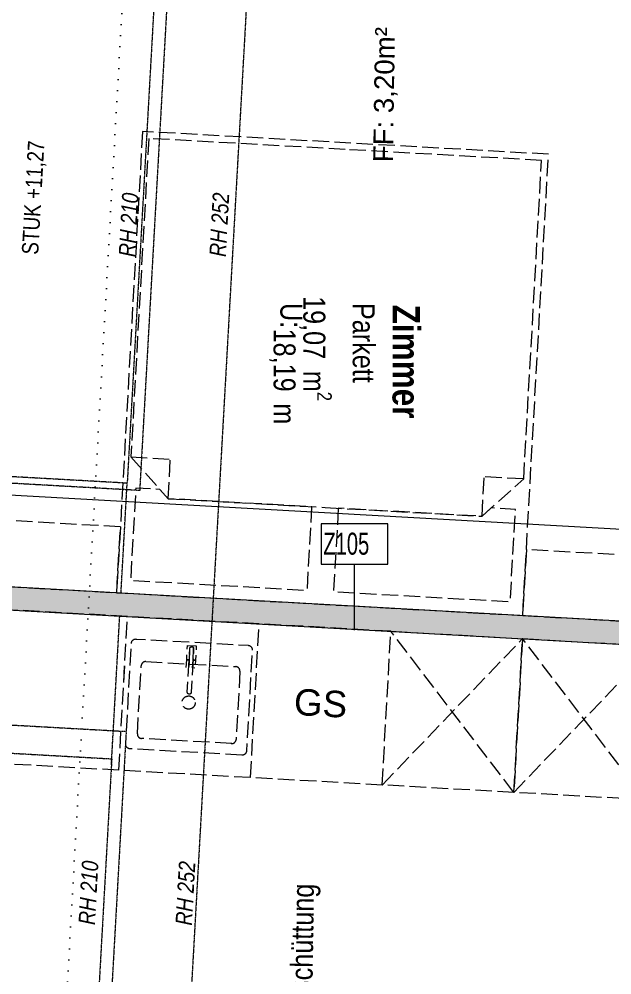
# Model space of a CAD drawing. Header units: metres. Extents: x -19025 to 34897, y -14024 to 26069.
# Drawn here: x -8890 to -6193, y 18165 to 22509 of the extents above; entities that cross this region are included whole.
import ezdxf
from ezdxf.enums import TextEntityAlignment as Align

# ---------------------------------------------------------------- set-up
doc = ezdxf.new("R2010")
doc.units = ezdxf.units.M
doc.header["$MEASUREMENT"] = 0
for name, pattern in [('Punktlinie weit', [0.05, 0, -0.05]), ('Strichlinie eng', [0.1, 0.075, -0.025]), ('Strichlinie mittel', [0.15, 0.1, -0.05])]:
    doc.linetypes.add(name, pattern=pattern)
for name, color, linetype in [('11__100 Achsraster', 7, 'Continuous'), ('130 Wand Innen', 7, 'Continuous'), ('310 Dachkonstruktion massiv', 7, 'Continuous'), ('510 Moeblierung', 7, 'Continuous'), ('530 Küche', 7, 'Continuous'), ('810 Raumstempel', 7, 'Continuous'), ('930 Beschriftung Allgemein', 7, 'Continuous'), ('936 Beschriftung Aufbauten', 7, 'Continuous'), ('936 Beschriftung PP', 7, 'Continuous'), ('938 Beschriftung Statik', 7, 'Continuous')]:
    doc.layers.add(name, color=color, linetype=linetype)
doc.styles.add('ERSTELLTER_STIL_1', font='ARIALN.TTF')
doc.styles.add('ERSTELLTER_STIL_2', font='ARIALNB.TTF')
doc.styles.add('ERSTELLTER_STIL_3', font='arial.ttf')
doc.styles.add('ERSTELLTER_STIL_4', font='arialbd.ttf')
doc.styles.add('ERSTELLTER_STIL_6', font='ARIALNI.TTF')
doc.styles.add('ERSTELLTER_STIL_7', font='ARIALN.TTF', dxfattribs={"width": 0.8})
doc.linetypes.add('Grenze Bezirk', pattern='A,0,[2,22HAUS116_412 STG1 _ 2.DG_IndexB_2026-08-161.Shx,S=0.001587,R=0,X=0,Y=0],-0.25,0', length=0.25)
pattern_1 = [(221.79148, (0, 0), (-0.03332108, 0.03727875), [0.05, 0]), (311.79148, (0, 0), (0.03727875, 0.03332108), [0.05, 0])]

# ---------------------------------------------------------------- blocks, each defined once
blk = doc.blocks.new('Zimmer_030_22_1', base_point=(-7.9003, 26.1925))
at = {"layer": '810 Raumstempel', "color": 7, "lineweight": 13, "char_height": 0.1, "attachment_point": 1, "rotation": 270, "style": 'ERSTELLTER_STIL_1'}
for s, insert in [('\\A1;{\\pql;\\pt0,0.05;\\fArial Narrow|b0|i0|c0|p0;\\W1.000000;19,07\\fArial Narrow|b0|i0|c0|p0;\\W1.000000;\\A1{\\H.66x;\\S^  ;}\\fArial Narrow|b0|i0|c0|p0;\\W1.000000; m\\fArial Narrow|b0|i0|c0|p0;\\W1.000000;\\A1{\\H.66x;\\S2^  ;}}', (-9.2193, 25.553)), ('\\A1;{\\pql;\\pt0,0.05;\\fArial Narrow|b0|i0|c0|p0;\\W1.000000;18,19\\fArial Narrow|b0|i0|c0|p0;\\W1.000000;\\A1{\\H.66x;\\S^  ;}\\fArial Narrow|b0|i0|c0|p0;\\W1.000000; m\\fArial Narrow|b0|i0|c0|p0;\\W1.000000;\\A1{\\H.66x;\\S^  ;}}', (-9.384, 25.4051))]:
    blk.add_mtext(s, dxfattribs=dict(at, insert=insert))
at = {"layer": '810 Raumstempel', "color": 7, "lineweight": 13}
for tag, height, style, p in [('perimeterCode', 0.1, 'ERSTELLTER_STIL_1', (-9.3532, 25.5217)), ('DUMMY_892', 0.1, 'ERSTELLTER_STIL_1', (-9.1885, 25.553)), ('stFloorCovering', 0.1, 'ERSTELLTER_STIL_1', (-9.0237, 25.5217)), ('DUMMY_891', 0.1, 'ERSTELLTER_STIL_1', (-9.0237, 25.553)), ('ROOM_NAME', 0.125, 'ERSTELLTER_STIL_2', (-8.8179, 25.5139)), ('DUMMY_890', 0.125, 'ERSTELLTER_STIL_2', (-8.8179, 25.0303))]:
    blk.add_attdef(tag, text='', height=height, rotation=270, dxfattribs=dict(at, style=style)).set_placement(p, align=Align.TOP_LEFT)
blk = doc.blocks.new('Doppelbett 06 27[19]_1', base_point=(-9.2743, 24.1528))
at = {"layer": '510 Moeblierung', "color": 253, "linetype": 'Strichlinie eng', "lineweight": 9, "true_color": 0x9f9f9f}
for p, q in [((-10.0803, 26.3013), (-10.1978, 24.2046)), ((-8.2332, 26.1977), (-10.0803, 26.3013)), ((-10.052, 26.2696), (-10.1332, 24.8219)), ((-9.1584, 26.2195), (-10.052, 26.2696)), ((-8.2648, 26.1695), (-9.1584, 26.2195)), ((-8.3507, 24.101), (-8.2332, 26.1977)), ((-8.346, 24.7217), (-8.2648, 26.1695)), ((-10.1332, 24.8219), (-9.9635, 24.6321)), ((-10.1332, 24.8219), (-9.9534, 24.8118)), ((-9.9635, 24.6321), (-9.9534, 24.8118)), ((-8.5357, 24.5521), (-8.5257, 24.7318)), ((-8.5357, 24.5521), (-8.346, 24.7217)), ((-8.346, 24.7217), (-8.5257, 24.7318)), ((-9.9635, 24.6321), (-9.2496, 24.5921)), ((-9.2496, 24.5921), (-8.5357, 24.5521)), ((-10.6802, 24.5321), (-10.697, 24.2325)), ((-10.181, 24.5041), (-10.6802, 24.5321)), ((-10.1978, 24.2046), (-10.181, 24.5041)), ((-8.3339, 24.4005), (-8.3507, 24.101)), ((-7.8347, 24.3726), (-8.3339, 24.4005)), ((-7.8515, 24.073), (-7.8347, 24.3726)), ((-10.697, 24.2325), (-10.1978, 24.2046)), ((-10.1978, 24.2046), (-8.3507, 24.101)), ((-8.3507, 24.101), (-7.8515, 24.073))]:
    blk.add_line(p, q, dxfattribs=at)
at = {"layer": '510 Moeblierung', "color": 253, "linetype": 'Strichlinie eng', "lineweight": 9, "true_color": 0x9f9f9f, "flags": 128}
for points in [[(-9.9635, 24.6321), (-10.0012, 24.6743), (-10.111, 24.6805), (-10.1345, 24.2611), (-9.3308, 24.2161), (-9.3095, 24.5955)], [(-9.1897, 24.5887), (-9.211, 24.2093), (-8.4073, 24.1643), (-8.3837, 24.5836), (-8.4936, 24.5898), (-8.5357, 24.5521)]]:
    blk.add_lwpolyline(points, close=True, dxfattribs=at)
blk = doc.blocks.new('Einbau Geschirrspüler 02 27[20]_1', base_point=(-8.9898, 23.3306))
at = {"layer": '530 Küche', "color": 8, "linetype": 'Strichlinie eng', "lineweight": 5}
for p, q in [((-9.5889, 23.3642), (-9.5497, 24.0631)), ((-8.9506, 24.0295), (-9.5497, 24.0631)), ((-8.9898, 23.3306), (-8.9506, 24.0295)), ((-8.9898, 23.3306), (-9.5889, 23.3642))]:
    blk.add_line(p, q, dxfattribs=at)
at = {"layer": '530 Küche', "color": 7, "lineweight": 13, "style": 'ERSTELLTER_STIL_3'}
blk.add_attdef('txt', text='', height=0.12, rotation=356.7913, dxfattribs=at).set_placement((-9.2698, 23.7027), align=Align.MIDDLE_CENTER)
blk = doc.blocks.new('Unterschrank Einzeltür 24[21]_1', base_point=(-9.5889, 23.3642))
at = {"layer": '530 Küche', "color": 8, "linetype": 'Strichlinie eng', "lineweight": 5}
for p, q in [((-10.1879, 23.3978), (-10.1488, 24.0967)), ((-9.5497, 24.0631), (-10.1488, 24.0967)), ((-9.5889, 23.3642), (-9.5497, 24.0631)), ((-10.1036, 23.5633), (-10.0862, 23.8728)), ((-10.0651, 23.8917), (-9.6558, 23.8687)), ((-9.6369, 23.8476), (-9.6543, 23.5381)), ((-9.6753, 23.5193), (-10.0847, 23.5422)), ((-9.5889, 23.3642), (-10.1879, 23.3978))]:
    blk.add_line(p, q, dxfattribs=at)
at = {"layer": '530 Küche', "color": 8, "linetype": 'Strichlinie eng', "lineweight": 5, "flags": 128}
for points in [[(-9.6282, 23.4665), (-10.1374, 23.4951, -0.414214), (-10.1563, 23.5162), (-10.1305, 23.9754, -0.414214), (-10.1094, 23.9943), (-9.6002, 23.9657, -0.414214), (-9.5814, 23.9447), (-9.6071, 23.4854, -0.414214)], [(-9.8394, 23.898), (-9.8504, 23.8986), (-9.8475, 23.9496, 1), (-9.8655, 23.9506), (-9.8684, 23.8997), (-9.8793, 23.9003), (-9.8757, 23.9652), (-9.8358, 23.9629)], [(-9.8586, 23.752, -1), (-9.8766, 23.753), (-9.8655, 23.9506, -1), (-9.8475, 23.9496)]]:
    blk.add_lwpolyline(points, format="xyb", close=True, dxfattribs=at)
for points in [[(-9.881, 23.8643), (-9.8791, 23.8993), (-9.8684, 23.8987), (-9.8704, 23.8637)], [(-9.8417, 23.8621), (-9.8524, 23.8627), (-9.8504, 23.8976), (-9.8398, 23.897)]]:
    blk.add_lwpolyline(points, close=True, dxfattribs=at)
at = {"layer": '530 Küche', "color": 8, "linetype": 'Strichlinie eng', "lineweight": 5}
blk.add_circle((-9.8702, 23.7055), 0.03, dxfattribs=at)
for centre, start, end in [((-10.0662, 23.8717), 86.7913, 176.7913), ((-9.6569, 23.8487), 356.7913, 86.7913), ((-10.0836, 23.5622), 176.7913, 266.7913), ((-9.6742, 23.5392), 266.7913, 356.7913)]:
    blk.add_arc(centre, 0.02, start, end, dxfattribs=at)
blk.add_point((-9.6753, 23.5193), dxfattribs=at)
blk = doc.blocks.new('Einbau Geschirrspüler 02 27[22]_1', base_point=(-10.1879, 23.3978))
at = {"layer": '530 Küche', "color": 8, "linetype": 'Strichlinie eng', "lineweight": 5}
for p, q in [((-10.787, 23.4313), (-10.7478, 24.1302)), ((-10.1488, 24.0967), (-10.7478, 24.1302)), ((-10.1879, 23.3978), (-10.1488, 24.0967)), ((-10.1879, 23.3978), (-10.787, 23.4313))]:
    blk.add_line(p, q, dxfattribs=at)
blk = doc.blocks.new('Wand_69_1', base_point=(-12.1751, 24.3154))
at = {"layer": '130 Wand Innen', "linetype": 'Continuous', "lineweight": 13, "true_color": 0xa7a7a7}
h = blk.add_hatch(dxfattribs=at)
h.set_pattern_fill('GIPSKARTONWAND_0001', color=253, style=0, pattern_type=2)
h.set_pattern_definition(pattern_1)
h.paths.add_polyline_path([(-12.1285, 24.2076), (-12.1226, 24.3125), (-12.1875, 24.3161), (-12.1934, 24.2113)])
h = blk.add_hatch(dxfattribs=at)
h.set_pattern_fill('GIPSKARTONWAND_0001', color=253, style=0, pattern_type=2)
h.set_pattern_definition(pattern_1)
h.paths.add_polyline_path([(-7.8515, 24.073), (-12.1751, 24.3154), (-12.1809, 24.2106), (-7.8574, 23.9682)])
h = blk.add_hatch(dxfattribs=at)
h.set_pattern_fill('GIPSKARTONWAND_0001', color=253, style=0, pattern_type=2)
h.set_pattern_definition(pattern_1)
h.paths.add_polyline_path([(-7.8515, 24.073), (-7.8574, 23.9682), (-7.7525, 23.9623)])
h = blk.add_hatch(dxfattribs=at)
h.set_pattern_fill('GIPSKARTONWAND_0001', color=253, style=0, pattern_type=2)
h.set_pattern_definition(pattern_1)
h.paths.add_polyline_path([(-7.8515, 24.073), (-7.7525, 23.9623), (-7.7467, 24.0672)])
at = {"layer": '130 Wand Innen', "color": 7, "linetype": 'Continuous', "lineweight": 13}
for p, q in [((-12.1875, 24.3161), (-12.1934, 24.2113)), ((-12.1226, 24.3125), (-12.1875, 24.3161)), ((-12.1934, 24.2113), (-12.1285, 24.2076))]:
    blk.add_line(p, q, dxfattribs=at)
at = {"layer": '130 Wand Innen', "color": 7, "linetype": 'Continuous', "lineweight": 13, "flags": 128}
for points in [[(-12.1751, 24.3154), (-12.1809, 24.2106)], [(-7.8515, 24.073), (-12.1751, 24.3154)], [(-12.1809, 24.2106), (-7.7525, 23.9623)], [(-7.7525, 23.9623), (-7.7467, 24.0672)]]:
    blk.add_lwpolyline(points, dxfattribs=at)
blk = doc.blocks.new('Dachfläche_56_1', base_point=(-12.8522, 28.0874))
at = {"layer": '310 Dachkonstruktion massiv', "color": 255, "linetype": 'Punktlinie weit', "lineweight": 13, "flags": 128}
blk.add_lwpolyline([(-11.5008, 21.5167), (-10.4761, 21.4593), (-10.1116, 27.9621), (-11.1368, 28.009)], dxfattribs=at)
blk = doc.blocks.new('Standard-Rastermarker_22')
at = {"layer": '11__100 Achsraster', "color": 8, "linetype": 'Grenze Bezirk', "lineweight": 5}
blk.add_line((1, 0), (23.3953, 0), dxfattribs=at)
at = {"layer": '11__100 Achsraster', "color": 8, "lineweight": 5, "style": 'ERSTELLTER_STIL_4'}
blk.add_attdef('AC_MarkerText_1', text='', height=0.2, rotation=273.2085, dxfattribs=at).set_placement((-0.1045, -0.0376), align=Align.TOP_CENTER)
blk = doc.blocks.new('Küche-Hochschrank[147]_1', base_point=(-7.7917, 23.2634))
at = {"layer": '530 Küche', "color": 8, "linetype": 'Strichlinie eng', "lineweight": 5}
for p, q in [((-7.7917, 23.2634), (-8.3516, 23.9959)), ((-8.3908, 23.297), (-7.7525, 23.9623))]:
    blk.add_line(p, q, dxfattribs=at)
at = {"layer": '530 Küche', "color": 8, "linetype": 'Strichlinie eng', "lineweight": 5, "flags": 128}
blk.add_lwpolyline([(-7.7917, 23.2634), (-8.3908, 23.297), (-8.3516, 23.9959), (-7.7525, 23.9623)], close=True, dxfattribs=at)
blk = doc.blocks.new('Küche-Hochschrank[149]_1', base_point=(-8.3908, 23.297))
at = {"layer": '530 Küche', "color": 8, "linetype": 'Strichlinie eng', "lineweight": 5}
for p, q in [((-8.3908, 23.297), (-8.9506, 24.0295)), ((-8.9898, 23.3306), (-8.3516, 23.9959))]:
    blk.add_line(p, q, dxfattribs=at)
at = {"layer": '530 Küche', "color": 8, "linetype": 'Strichlinie eng', "lineweight": 5, "flags": 128}
blk.add_lwpolyline([(-8.3908, 23.297), (-8.9898, 23.3306), (-8.9506, 24.0295), (-8.3516, 23.9959)], close=True, dxfattribs=at)
blk = doc.blocks.new('Etikett_47_1', base_point=(-9.1155, 24.0337))
at = {"layer": '936 Beschriftung Aufbauten', "color": 7, "linetype": 'Continuous', "lineweight": 13}
blk.add_line((-9.1155, 24.0337), (-9.1155, 24.3337), dxfattribs=at)
at = {"layer": '936 Beschriftung Aufbauten', "color": 7, "linetype": 'Continuous', "lineweight": 13, "flags": 128}
blk.add_lwpolyline([(-8.9634, 24.3337), (-8.9634, 24.5184), (-9.2676, 24.5184), (-9.2676, 24.3337)], close=True, dxfattribs=at)
at = {"layer": '936 Beschriftung Aufbauten', "color": 7, "lineweight": 13, "insert": (-9.2576, 24.4775), "char_height": 0.1, "attachment_point": 1, "rotation": 359.9998, "style": 'ERSTELLTER_STIL_7'}
blk.add_mtext('\\A1;{\\pqj;\\pt0,1;\\fArial Narrow|b0|i0|c0|p0;\\W0.800000;Z105 \\fArial Narrow|b0|i0|c0|p0;\\W0.800000;\\A1{\\H.66x;\\S^  ;}\\fArial Narrow|b0|i0|c0|p0;\\W0.800000;\\fArial Narrow|b0|i0|c0|p0;\\W0.800000;\\A1{\\H.66x;\\S^  ;}\\fArial Narrow|b0|i0|c0|p0;\\W0.800000;\\fArial Narrow|b0|i0|c0|p0;\\W0.800000;\\fArial Narrow|b0|i0|c0|p0;\\W0.800000;\\fArial Narrow|b0|i0|c0|p0;\\W0.800000;\\fArial Narrow|b0|i0|c0|p0;\\W0.800000;\\fArial Narrow|b0|i0|c0|p0;\\W0.800000;\\fArial Narrow|b0|i0|c0|p0;\\W0.800000;\\fArial Narrow|b0|i0|c0|p0;\\W0.800000;\\fArial Narrow|b0|i0|c0|p0;\\W0.800000;\\fArial Narrow|b0|i0|c0|p0;\\W0.800000;\\fArial Narrow|b0|i0|c0|p0;\\W0.800000;\\fArial Narrow|b0|i0|c0|p0;\\W0.800000;\\fArial Narrow|b0|i0|c0|p0;\\W0.800000;\\fArial Narrow|b0|i0|c0|p0;\\W0.800000;\\fArial Narrow|b0|i0|c0|p0;\\W0.800000;\\fArial Narrow|b0|i0|c0|p0;\\W0.800000;\\fArial Narrow|b0|i0|c0|p0;\\W0.800000;\\fArial Narrow|b0|i0|c0|p0;\\W0.800000;\\fArial Narrow|b0|i0|c0|p0;\\W0.800000;\\fArial Narrow|b0|i0|c0|p0;\\W0.800000;\\fArial Narrow|b0|i0|c0|p0;\\W0.800000;\\fArial Narrow|b0|i0|c0|p0;\\W0.800000;\\fArial Narrow|b0|i0|c0|p0;\\W0.800000;\\fArial Narrow|b0|i0|c0|p0;\\W0.800000;\\fArial Narrow|b0|i0|c0|p0;\\W0.800000;\\fArial Narrow|b0|i0|c0|p0;\\W0.800000;\\fArial Narrow|b0|i0|c0|p0;\\W0.800000;\\fArial Narrow|b0|i0|c0|p0;\\W0.800000;\\fArial Narrow|b0|i0|c0|p0;\\W0.800000;\\fArial Narrow|b0|i0|c0|p0;\\W0.800000;\\fArial Narrow|b0|i0|c0|p0;\\W0.800000;\\fArial Narrow|b0|i0|c0|p0;\\W0.800000;\\fArial Narrow|b0|i0|c0|p0;\\W0.800000;\\fArial Narrow|b0|i0|c0|p0;\\W0.800000;\\fArial Narrow|b0|i0|c0|p0;\\W0.800000;\\fArial Narrow|b0|i0|c0|p0;\\W0.800000;\\fArial Narrow|b0|i0|c0|p0;\\W0.800000;\\fArial Narrow|b0|i0|c0|p0;\\W0.800000;\\fArial Narrow|b0|i0|c0|p0;\\W0.800000;\\fArial Narrow|b0|i0|c0|p0;\\W0.800000;\\fArial Narrow|b0|i0|c0|p0;\\W0.800000;\\fArial Narrow|b0|i0|c0|p0;\\W0.800000;\\fArial Narrow|b0|i0|c0|p0;\\W0.800000;\\fArial Narrow|b0|i0|c0|p0;\\W0.800000;}', dxfattribs=at)

msp = doc.modelspace()

# ---------------------------------------------------------------- linework, layer by layer
at = {"layer": '930 Beschriftung Allgemein', "color": 7, "linetype": 'Strichlinie mittel', "lineweight": 13}
for points in [[(-9395.334, 23506.315), (-7808.114, 23429.214), (-8161.536, 17124.613), (-9747.936, 17213.69)], [(-8927.336, 22832.812), (-8264.307, 22795.644), (-8398.635, 20399.406), (-9061.663, 20436.574)], [(-8470.551, 19116.621), (-8432.494, 19795.448)], [(-9131.893, 19183.741), (-8468.872, 19146.574), (-8536.036, 17948.453), (-9199.056, 17985.622)]]:
    msp.add_lwpolyline(points, dxfattribs=at)
at = {"layer": '930 Beschriftung Allgemein', "color": 7, "linetype": 'Strichlinie eng', "lineweight": 13}
msp.add_lwpolyline([(-8426.612, 19900.383), (-8398.635, 20399.406)], dxfattribs=at)
at = {"layer": '938 Beschriftung Statik', "color": 139, "linetype": 'Strichlinie mittel', "lineweight": 13, "true_color": 0x2c655e}
for points in [[(-9916.297, 22918.298), (-8204.163, 22822.32), (-8341.849, 20366.174), (-10053.989, 20462.157)], [(-10114.643, 19367.129), (-8403.231, 19271.191), (-8481.589, 17873.384), (-10193.004, 17969.327)]]:
    msp.add_lwpolyline(points, dxfattribs=at)

# ---------------------------------------------------------------- block references
at = {"layer": '11__100 Achsraster', "color": 7, "linetype": 'Continuous', "lineweight": 18, "xscale": 1000, "yscale": 1000, "zscale": 1000, "rotation": 356.7914836001973}
msp.add_blockref('Standard-Rastermarker_22', (-18511.319, 20882.897), dxfattribs=at)
at = {"layer": '130 Wand Innen', "color": 7, "lineweight": 30, "xscale": 1000, "yscale": 1000, "zscale": 1000}
msp.add_blockref('Wand_69_1', (-10423.731, 20012.338), dxfattribs=at)
at = {"layer": '310 Dachkonstruktion massiv', "color": 7, "linetype": 'Continuous', "lineweight": 13, "xscale": 1000, "yscale": 1000, "zscale": 1000}
msp.add_blockref('Dachfläche_56_1', (-11100.869, 23784.375), dxfattribs=at)
at = {"layer": '510 Moeblierung', "color": 253, "linetype": 'Strichlinie eng', "lineweight": 9, "true_color": 0x9f9f9f, "xscale": 1000, "yscale": 1000, "zscale": 1000}
msp.add_blockref('Doppelbett 06 27[19]_1', (-7522.926, 19849.725), dxfattribs=at)
at = {"layer": '530 Küche', "color": 8, "linetype": 'Strichlinie eng', "lineweight": 5, "xscale": 1000, "yscale": 1000, "zscale": 1000}
for name, p in [('Einbau Geschirrspüler 02 27[22]_1', (-8436.62, 19094.687)), ('Unterschrank Einzeltür 24[21]_1', (-7837.561, 19061.103)), ('Küche-Hochschrank[149]_1', (-6639.442, 18993.937)), ('Küche-Hochschrank[147]_1', (-6040.383, 18960.353))]:
    msp.add_blockref(name, p, dxfattribs=at)
msp.add_blockref('Einbau Geschirrspüler 02 27[20]_1', (-7238.501, 19027.52), dxfattribs=at).add_auto_attribs({'txt': 'GS'})
at = {"layer": '810 Raumstempel', "color": 7, "linetype": 'Continuous', "lineweight": 13, "xscale": 1000, "yscale": 1000, "zscale": 1000}
msp.add_blockref('Zimmer_030_22_1', (-6148.961, 21889.46), dxfattribs=at).add_auto_attribs({'ROOM_NAME': 'Zimmer', 'stFloorCovering': 'Parkett', 'perimeterCode': 'U: '})
at = {"layer": '936 Beschriftung Aufbauten', "color": 12, "linetype": 'Continuous', "lineweight": 13, "true_color": 0xcc0000, "xscale": 1000, "yscale": 1000, "zscale": 1000}
msp.add_blockref('Etikett_47_1', (-7364.159, 19730.652), dxfattribs=at)

# ---------------------------------------------------------------- texts
at = {"layer": '930 Beschriftung Allgemein', "color": 7, "linetype": 'Continuous', "lineweight": 13, "char_height": 75, "attachment_point": 2, "rotation": 86.791484, "style": 'ERSTELLTER_STIL_6'}
for s, insert in [('\\A1;{\\pqc;\\fArial Narrow|b0|i1|c0|p0;\\W1.000000;RH \\fArial Narrow|b0|i1|c0|p0;\\W1.000000;210}', (-8429.235, 21575.867)), ('\\A1;{\\pqc;\\fArial Narrow|b0|i1|c0|p0;\\W1.000000;RH 25\\fArial Narrow|b0|i1|c0|p0;\\W1.000000;2}', (-8016.867, 21576.384)), ('\\A1;{\\pqc;\\fArial Narrow|b0|i1|c0|p0;\\W1.000000;RH\\fArial Narrow|b0|i1|c0|p0;\\W1.000000; \\fArial Narrow|b0|i1|c0|p0;\\W1.000000;210}', (-8612.159, 18539.925)), ('\\A1;{\\pqc;\\fArial Narrow|b0|i1|c0|p0;\\W1.000000;RH 25\\fArial Narrow|b0|i1|c0|p0;\\W1.000000;2}', (-8171.021, 18537.433))]:
    msp.add_mtext(s, dxfattribs=dict(at, insert=insert))
at = {"layer": '936 Beschriftung PP', "color": 7, "linetype": 'Continuous', "lineweight": 13}
for s, insert, char_height, attachment_point, rotation, style in [('\\A1;{\\pql;\\fArial|b0|i0|c0|p0;\\W1.000000;FF\\fArial|b0|i0|c0|p0;\\W1.000000;: \\fArial|b0|i0|c0|p0;\\W1.000000;3,20m²}', (-7226.451, 21857.98), 90, 4, 89.121193, 'ERSTELLTER_STIL_3'), ('\\A1;{\\pqc;\\fArial Narrow|b0|i0|c0|p0;\\W1.000000;STUK\\fArial Narrow|b0|i0|c0|p0;\\W1.000000; \\fArial Narrow|b0|i0|c0|p0;\\W1.000000;+11,27}', (-8864.029, 21699.488), 75, 2, 86.791484, 'ERSTELLTER_STIL_1')]:
    msp.add_mtext(s, dxfattribs=dict(at, insert=insert, char_height=char_height, attachment_point=attachment_point, rotation=rotation, style=style))
at = {"layer": '936 Beschriftung PP', "color": 253, "linetype": 'Continuous', "lineweight": 9, "true_color": 0x9f9f9f, "insert": (-7667.045, 17370.476), "char_height": 100, "attachment_point": 1, "rotation": 89.121193, "style": 'ERSTELLTER_STIL_1'}
msp.add_mtext('\\A1;{\\pql;\\fArial Narrow|b0|i0|c0|p0;\\W1.000000;SW \\fArial Narrow|b0|i0|c0|p0;\\W1.000000;Küche\\fArial Narrow|b0|i0|c0|p0;\\W1.000000; in Schüttung}', dxfattribs=at)

doc.saveas('drawing.dxf')
